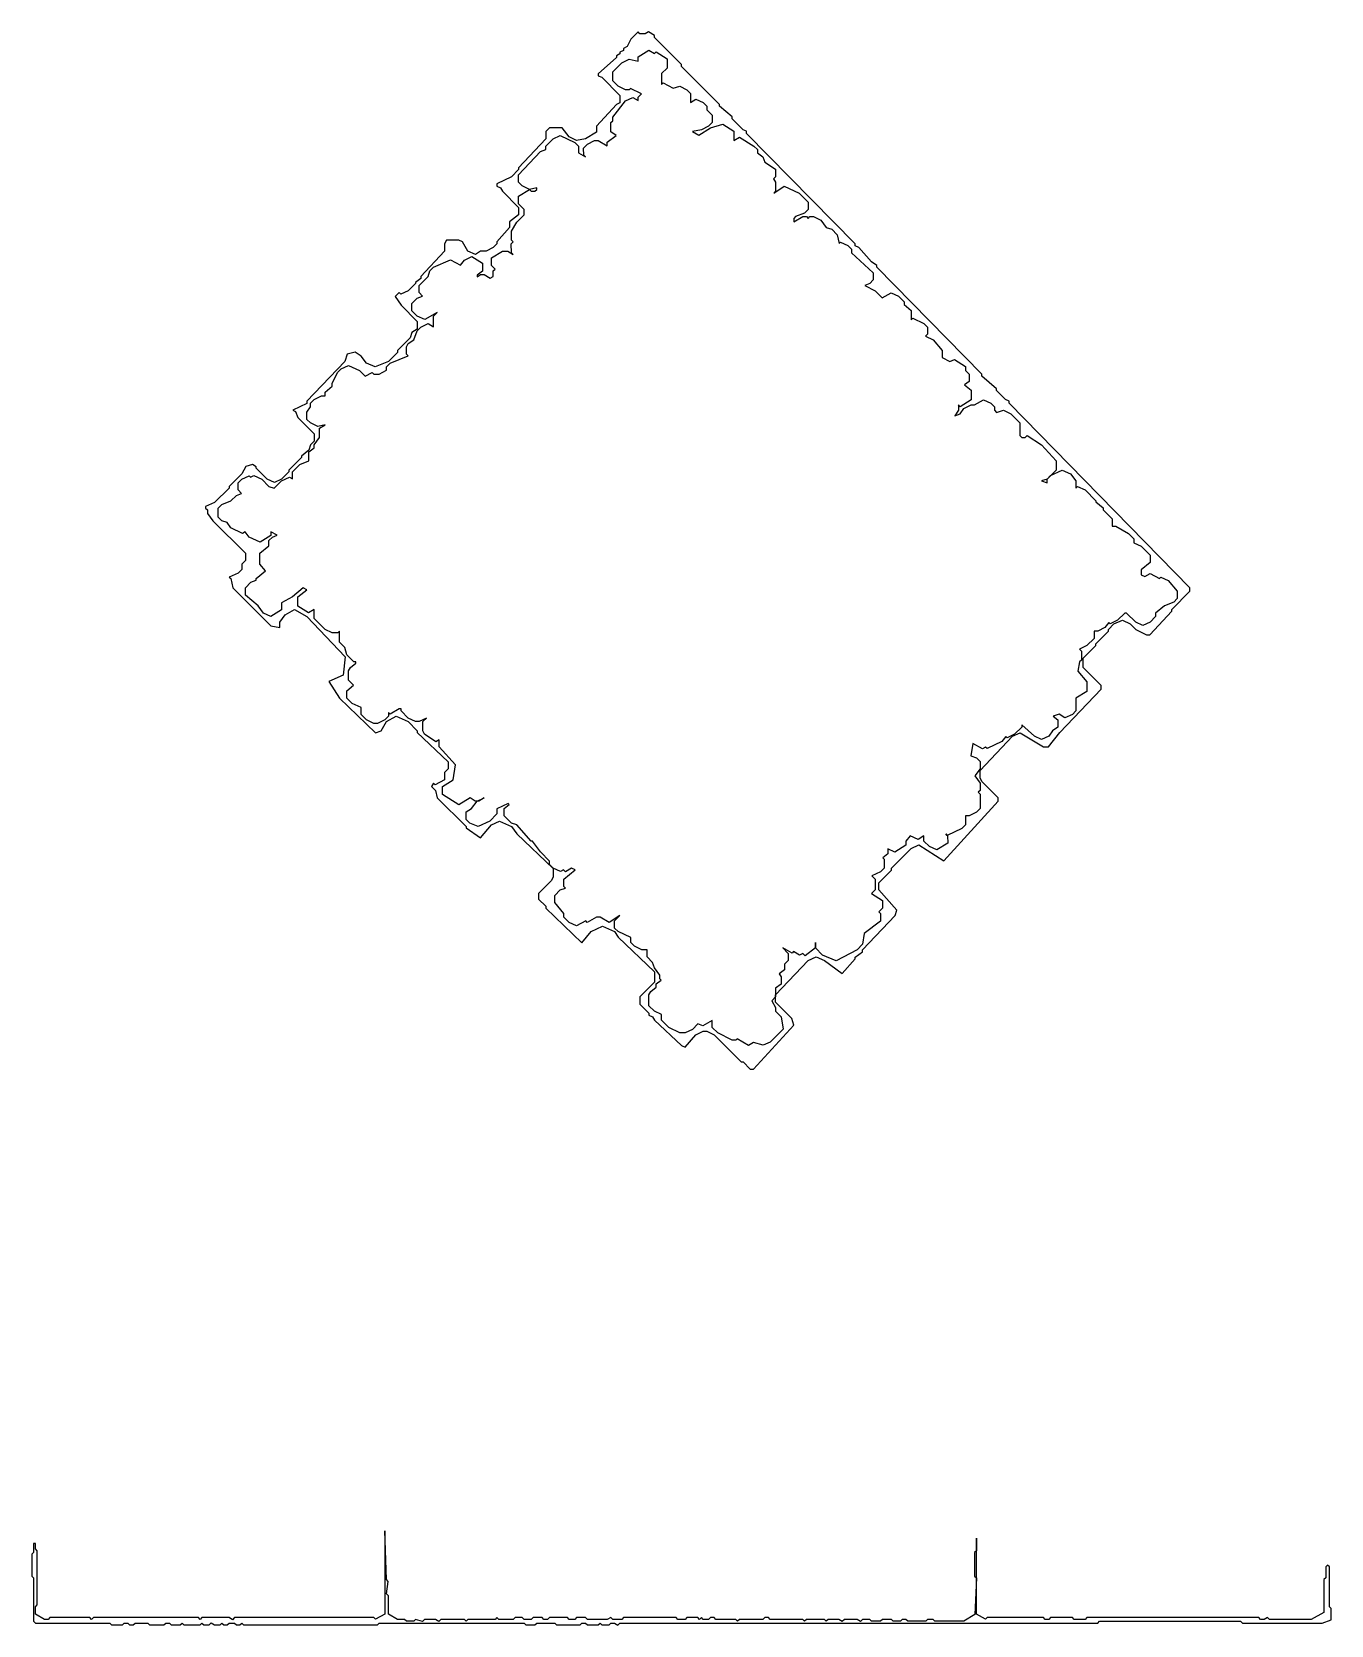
# Model space of a CAD drawing. Header units: millimetres. Extents: x 15 to 195, y 15 to 235.
import ezdxf

# ---------------------------------------------------------------- set-up
doc = ezdxf.new("R2010")
doc.units = ezdxf.units.MM
doc.layers.add('HOLES', color=1, linetype='CONTINUOUS')
doc.layers.add('OUTER', color=3, linetype='CONTINUOUS')

msp = doc.modelspace()

# ---------------------------------------------------------------- linework, layer by layer
at = {"layer": 'HOLES'}
msp.add_lwpolyline([(100.485585, 232.740672), (101.261271, 232.261271), (101.4998, 232.4998), (103, 231.562909), (103, 230.25), (102.25, 229.5), (102.25, 228), (102.480325, 228.230325), (103.834214, 227.484103), (104.75, 227.75), (105.75, 227.25), (106.25, 226.75), (106.25, 225.518237), (106.977307, 225.967738), (108, 225.5), (108.5, 225), (108.5, 224.5), (109.25, 223.75), (109.25, 222.75), (108.75, 222.25), (107.75, 221.75), (106.5, 221.5), (107.401874, 221.001628), (109, 222), (110.695838, 222.533499), (112.25, 221.562909), (112.25, 220.268237), (113.025436, 220.747483), (115, 219.5), (115.5, 219), (115.5, 218.581348), (116.25, 218), (116.5, 217.25), (118, 216.312909), (118, 215.25), (117.717131, 214.967131), (118, 214.5), (118, 213.25), (117.75, 213), (119.204348, 213.971164), (121.25, 213), (122.5, 211.75), (122.5, 210.75), (122, 210.25), (120.75, 209.75), (120.5, 209.5), (120.5, 209.03052), (121.75, 209.75), (122.25, 209.75), (122.5, 209.5), (122.75, 209.75), (123.25, 209.75), (124.25, 209.25), (125, 208.25), (125.75, 208), (126.5, 207.25), (126.782573, 206.032573), (126.970979, 206.220979), (128, 205.75), (128.5, 205.25), (128.5, 204.764207), (131.5, 201.999126), (131.5, 201), (131, 200.5), (130.323775, 200.250229), (131.75, 199.5), (132.730325, 198.519675), (133.98743, 199.212552), (135, 198.75), (135.75, 198), (135.75, 197.594797), (136.75, 196.767294), (136.75, 195.5), (136.96751, 195.71751), (138.5, 195), (139, 194.5), (139, 193.5), (138.720979, 193.220979), (139.75, 192.75), (141, 191.25), (141, 190.30612), (142.080108, 189.752852), (142.720492, 190.018107), (144.25, 189.062914), (144.25, 188.5), (144.75, 188), (144.75, 186.976681), (144.112081, 186.50205), (145, 185.767294), (145, 184.437086), (143.499803, 183.500197), (143.25, 183.75), (143.25, 183), (142.75, 182.25), (143.5, 182.5), (144, 183.25), (145, 183.75), (145.5, 183.75), (146.73743, 184.462552), (147.75, 184), (148.25, 183.5), (148.25, 183), (148.531442, 182.718558), (149.5, 183), (150.5, 182.5), (151.75, 181.25), (151.75, 179.5), (152, 179.25), (152.5, 179.25), (152.758552, 179.508552), (154.75, 178.25), (156.75, 176), (156.75, 174.75), (155.5, 173.5), (154.75, 173.25), (155.5, 173), (155.5, 173.5), (156, 174), (157.592028, 174.747646), (158.75, 174.25), (159.5, 173.25), (159.5, 172.25), (159.720979, 172.470979), (160.75, 172), (162.25, 170.5), (162.25, 170.344797), (163.25, 169.517294), (163.25, 169.25), (164.5, 168), (164.5, 167), (165, 167), (166.75, 166), (167.5, 165.25), (167.5, 164.706114), (168.5, 164.25), (169.75, 163), (169.75, 161.973671), (168.5, 160.975886), (168.5, 160.300468), (169.012694, 160.026082), (169.739495, 160.47527), (171.019675, 159.769675), (171.220979, 159.970979), (172.25, 159.5), (173.5, 158), (173.5, 157), (173, 156.5), (171.75, 156), (170.5, 154.975886), (170.5, 154.5), (169.75, 153.75), (168.75, 153.293886), (167.75, 153.75), (166.5, 155), (166.25, 155), (165.25, 154), (164.220979, 153.529021), (164.046636, 153.703364), (163.5, 153), (162.5, 152.5), (162, 152.5), (162, 151.5), (161, 150.5), (159.970979, 150.029021), (160.25, 149.75), (160.25, 148.5), (160, 148.25), (159.754663, 146.95211), (161, 145.5), (161, 144.187094), (159.5, 143.250328), (159.5, 141.5), (159, 141), (157.977307, 140.532262), (157.185414, 141.021679), (156.332048, 140.770289), (157, 140.273312), (157, 139.226688), (156.25, 138.75), (155.75, 138), (154.75, 137.543886), (153.75, 138), (152, 139.543595), (152, 139.25), (151, 138.25), (149.970979, 137.779021), (149.796636, 137.953364), (149.25, 137.25), (147.215531, 136.284469), (147.021415, 136.478585), (146.57455, 136.23943), (145.261052, 136.963389), (144.988689, 135.285015), (145.75, 135), (146.25, 134.5), (146.25, 133.5), (145.526902, 132.5), (146.25, 131.5), (146.25, 130.5), (146, 130.25), (146.25, 130), (146.25, 128), (145.75, 127.5), (144.75, 127), (144.25, 127), (144.25, 125.75), (143.75, 125.25), (141.715531, 124.284469), (141.5, 124.5), (141.75, 124.25), (141.792036, 123.213346), (140.288318, 122.274258), (139.25, 122.75), (138.5, 123.5), (138.5, 124.231763), (137.695834, 123.734761), (136.58278, 124.251943), (136, 123.5), (136, 122.937094), (134.450342, 121.969316), (133.5, 122.456114), (133.5, 121.726688), (132.796636, 121.203364), (133, 121), (133, 119.75), (132.5, 119.25), (131.277588, 118.722412), (131.75, 118.25), (131.75, 116.75), (131.249798, 116.249798), (132.75, 115.312906), (132.75, 114.25), (132.25, 113.75), (132.5, 113.5), (132.5, 112.463232), (130.25, 110.75), (130, 109.25), (129.25, 108.5), (126.379651, 106.982028), (124.5, 107.75), (123.5, 108.75), (123.5, 109.5), (123.5, 108.75), (122.085829, 107.664171), (121.771415, 107.978585), (121.309577, 107.731417), (120.488729, 108.238729), (120.269675, 108.019675), (119, 108.75), (119.75, 108), (119.75, 107), (119.25, 106.5), (119.25, 105.726683), (118.495045, 105.164973), (118.75, 104.75), (118.75, 103.726683), (118, 103.16866), (118, 102), (117.462889, 101.462889), (118, 100.5), (118, 100), (118.75, 99.25), (119.026902, 97.526902), (117.25, 95.75), (116.27071, 95.304495), (114.953815, 95.703219), (114.235591, 95.259332), (112.71128, 96.21128), (112.5, 96), (112, 96), (110, 97), (109.25, 97.75), (109.25, 98.71948), (107.936968, 97.995778), (107.271447, 98.271447), (106.5, 97.5), (105.5, 97), (104.75, 97), (103.25, 97.75), (102.25, 98.75), (102.25, 99.543886), (101.25, 100), (100.5, 100.75), (100.5, 102.25), (100.75, 102.75), (101.5, 103.33134), (101.5, 103.773317), (102.203361, 104.296639), (102, 104.5), (102, 105), (101.25, 106), (101, 106.75), (100.25, 107.5), (100.25, 108.5), (99.5, 108.5), (98.5, 109), (98, 109.5), (98, 110.204453), (96.25, 111), (95.75, 111.5), (95.75, 112.5), (96.5, 113.25), (95.025676, 112.266368), (93.75, 113), (93.25, 113), (91.980325, 112.269675), (91.769675, 112.480325), (90.51257, 111.787448), (89.5, 112.25), (88.75, 113), (88.75, 113.5), (87.5, 115), (87.5, 116), (88.25, 116.75), (88.978553, 117.021447), (88.75, 117.25), (88.75, 118.247069), (90.288405, 119.512322), (89.809577, 119.768583), (88.988729, 119.261271), (88.717126, 119.532874), (88.260512, 119.288502), (87.25, 119.75), (86.75, 120.25), (86.75, 120.75), (85.5, 122), (84.414418, 123.5), (84.243748, 123.5), (82.25, 125.75), (81.5, 126), (80.5, 127), (80.5, 128.023317), (81.203361, 128.546639), (81.03249, 128.71751), (79.5, 127.941789), (79.5, 127.25), (78.5, 126.25), (76.907972, 125.502354), (75.75, 126), (75.25, 126.5), (75.25, 127.523317), (76, 128), (76.75, 129), (77.75, 129.5), (77, 129), (76.5, 129), (75.785946, 129.459547), (74.239628, 128.493856), (72, 129.922198), (72, 131.062901), (73.475112, 131.984124), (73.759578, 134.030727), (71.5, 136.5), (71.5, 137.467124), (71.043805, 137.222976), (69.5, 138.25), (69.25, 138.75), (69.25, 140), (69.75, 140.5), (68.75, 140), (68.25, 140), (67.25, 140.5), (66.25, 141.5), (66.25, 141.75), (66, 141.75), (64.730325, 141.019675), (64.5, 141.25), (64.5, 140.75), (64, 140.25), (63, 139.75), (62.5, 139.75), (61.5, 140.25), (60.75, 141), (60.75, 141.959593), (59.5, 142.5), (58.75, 143.25), (58.75, 144.267291), (59.698129, 145.051871), (59, 145.75), (59, 147), (59.25, 147.5), (60, 148.081338), (60, 148.25), (59.75, 148.25), (58.75, 149.25), (58.5, 150.25), (57.75, 151), (57.75, 152.5), (57.5, 152.25), (56.75, 152.25), (55.75, 152.75), (54.25, 154.25), (54.25, 155.481763), (53.485589, 155.009331), (52, 155.937096), (52, 157.262015), (53.22078, 158.215171), (52.723626, 158.481239), (51.25, 157.25), (49.75, 156.42199), (49.75, 155.437096), (48.288316, 154.524259), (47.25, 155), (46.5, 156), (44.75, 157.491236), (44.75, 158.5), (45.5, 159.25), (46.25, 159.53033), (46.25, 159.776329), (47.545071, 160.810091), (46.75, 161.75), (46.75, 163.276329), (48, 164.274114), (48, 165), (48.5, 165.5), (49.156687, 165.741678), (48.25, 166.206114), (48.25, 165.687096), (46.792988, 164.777177), (45.25, 165.5), (44.70932, 166.195353), (44.345456, 166.000619), (42.75, 166.75), (42.25, 167.5), (41.5, 167.75), (41, 168.25), (41, 169.5), (41.5, 170), (42.75, 170.5), (43.5, 171.25), (44.228553, 171.521447), (43.75, 172), (43.75, 173), (44.25, 173.5), (45.279021, 173.970979), (45.47859, 173.77141), (45.909925, 174.002253), (47, 173.5), (48, 172.5), (48.728553, 172.228553), (49.75, 173.25), (50.840075, 173.752253), (51.25, 173.532868), (51.25, 174.5), (52.25, 175.5), (53.5, 176.040407), (53.5, 177.273322), (54.25, 177.831345), (54.25, 178.25), (55, 179.25), (55, 180.523322), (55.75, 181), (54.75, 180.75), (53.75, 181.25), (53.25, 181.75), (53.25, 182.75), (53.75, 183.5), (53.75, 184), (54.25, 184.5), (55.25, 185), (55.75, 185), (55.75, 185.517291), (56.75, 186.344794), (56.75, 186.75), (57.5, 188.25), (58, 188.75), (58.995041, 189.203574), (60.5, 188.5), (61.287111, 187.712889), (62.279021, 188.220979), (62.5, 188), (63.25, 188), (64.25, 188.55612), (64.25, 189), (64.75, 189.5), (67.231817, 190.518183), (67, 190.75), (67, 191.75), (67.25, 192.25), (68, 192.75), (68.5, 194), (69, 194.5), (70.022693, 194.967738), (70.75, 194.518237), (70.75, 196), (71.25, 196.5), (69.525756, 195.530693), (68.5, 196), (67.75, 196.75), (67.75, 197.75), (68.5, 198.5), (69.228553, 198.771447), (68.75, 199.25), (68.75, 200.25), (70, 201.5), (70.25, 202.25), (70.75, 202.75), (73.084641, 203.765367), (74.467356, 203.06546), (75, 203.75), (76.038321, 204.225743), (77.5, 203.312909), (77.5, 202.226675), (76.75, 201.668652), (76.75, 201.44954), (77.25, 201.75), (77.75, 201.75), (78.55957, 201.231421), (79, 201.467132), (79, 202.25), (79.25, 202.5), (78.75, 203), (78.75, 204.062909), (80.25, 205), (81, 205), (81.75, 204.5), (81.5, 204.75), (81.47183, 205.97183), (81.75, 206.25), (81.5, 206.5), (81.5, 207.75), (82.25, 209), (83.25, 210), (83.25, 210.75), (82.5, 211.5), (82.5, 212.562909), (84.0002, 213.4998), (84.25, 213.25), (84.75, 213.25), (85, 213.5), (85, 213.75), (84, 213.5), (83, 214), (82.5, 214.5), (82.5, 215.5), (85.5, 218.75), (86.25, 219.03033), (86.25, 219.5), (87.25, 220.5), (88.242179, 220.952108), (90.25, 220), (90.75, 219.5), (90.75, 218.55612), (91.75, 218), (91.5, 218.25), (91.46659, 219.21659), (92, 219.75), (93, 220.25), (93.5, 220.25), (94.75, 219.53052), (94.75, 220.012015), (95.95453, 220.952483), (95.25, 221.476675), (95.25, 222.75), (95.5, 223), (95.5, 223.5), (97.25, 225.75), (98.272693, 226.217738), (99, 225.768237), (99, 226.25), (99.461352, 226.711352), (97.96751, 227.46751), (97.75, 227.25), (97.25, 227.25), (96.25, 227.75), (95.5, 228.5), (95.5, 229.75), (96.75, 231), (97.75, 231.5), (99, 231.227458), (99, 231.812909)], close=True, dxfattribs=at)
at = {"layer": 'OUTER'}
for points in [[(99, 235.25), (98, 234.25), (97.5, 233.25), (97, 232.949536), (97, 232.717132), (96.5, 232.44954), (96.5, 232.217132), (96, 231.94954), (96, 231.73091), (93.5, 229.481501), (93.5, 229.217132), (94, 229), (96.5, 226.5), (96.5, 225.467132), (96, 225.25), (93.25, 222.25), (93.25, 221.437091), (91.75, 220.5), (90.5, 220.25), (89.5, 220.75), (88.526329, 222), (86.75, 222), (86.25, 221.5), (86.25, 220.5), (82.5, 216.5), (82.5, 216.25), (81.5, 215.25), (79.5, 214.301832), (79.5, 213.967132), (80, 213.75), (80.25, 213.25), (82.5, 211), (82.5, 209.987985), (81.25, 209.012015), (81.25, 208.25), (79.5, 206.25), (79.5, 206), (79, 205.5), (78, 205), (77.25, 205), (76.522693, 204.532262), (75.5, 205), (74.75, 206.25), (74.25, 206.5), (72.55046, 206.5), (72.25, 206), (72.25, 205), (69, 201.5), (69, 201.226675), (68.25, 200.668652), (68.25, 200.5), (67.25, 199.5), (66.220979, 199.029021), (66, 199.25), (65.456139, 198.706139), (66.25, 197.5), (68.5, 195.25), (68.5, 194.226675), (67.75, 193.75), (67.5, 193), (65.75, 191.25), (65.75, 191), (64.5, 189.75), (62.662989, 189.000023), (61.5, 189.5), (60.75, 190.5), (59.930802, 191.024529), (58.798303, 190.775791), (58.5, 189.75), (53.25, 184.25), (53.25, 183.927013), (51.284733, 183.031872), (51.693539, 182.813085), (52, 182), (54.25, 179.75), (54.25, 178.75), (53.75, 178.25), (53.5, 177.5), (52.5, 176.655206), (52.5, 176.5), (50.75, 174.75), (50.75, 174.5), (49.75, 173.5), (48.75, 173.043886), (47.75, 173.5), (46.25, 175), (46.25, 175.19954), (45.75, 175.5), (44.791397, 175.22149), (44.25, 174.25), (42.5, 172.5), (42.5, 172.25), (40.5, 170.25), (39.25, 169.709593), (39.25, 169.5), (39.5, 169.25), (39.5, 168.75), (40.25, 167.75), (44.75, 163.25), (44.75, 162.25), (44.25, 161.75), (44.25, 161), (43.75, 160.5), (42.527588, 159.972412), (42.75, 159.75), (43, 158.5), (48.25, 153.25), (49.5, 153.015182), (49.5, 153.75), (50.25, 154.75), (51.513164, 155.476736), (53.25, 154.5), (58.514908, 148.968315), (58.236648, 146.420932), (56.266693, 145.523655), (57.75, 143.25), (62.732818, 138.462553), (63.5, 138.75), (64.25, 140), (65.573722, 140.760114), (67.25, 140), (68.5, 138.75), (68.5, 138.483644), (72.75, 134.452103), (72.75, 133.5), (72.25, 133), (72.25, 131.96948), (70.980325, 131.269675), (70.72859, 131.52141), (70.467131, 131.032869), (71, 130.5), (71.25, 129.5), (75.25, 125.5), (75.25, 125.339678), (77.221049, 123.955479), (78.75, 125.75), (79.840076, 126.252254), (81.5, 125.5), (82.25, 124.5), (87.25, 119.705426), (87.25, 118.5), (87, 118), (85.25, 116.25), (85.25, 115.5), (86.25, 114.5), (86.25, 114.233562), (91.242505, 109.462589), (92.5, 111), (94.095746, 111.749529), (95.75, 111), (96.25, 110.25), (101.25, 105.455426), (101.25, 104), (99.25, 102), (99.25, 101), (100.5, 99.75), (100.5, 99.467124), (101, 99.25), (101.25, 98.75), (105, 95.25), (105.525192, 95.019393), (107, 96.75), (108, 97.25), (108.5, 97.25), (109.5, 96.75), (113.25, 93), (113.5, 93), (114.5, 92), (114.949668, 92), (120.523671, 98.057824), (120.25, 99), (118, 101.25), (118, 102.25), (122.5, 107), (123.586288, 107.500313), (124.75, 107), (127.186832, 105.234509), (129, 107.25), (129, 107.493146), (130, 108.223098), (130, 108.5), (134.5, 113.25), (134.764776, 113.962449), (132.25, 116.75), (132.25, 117.75), (134, 119.5), (134, 119.75), (136.75, 122.5), (137.791793, 122.977522), (141.242617, 120.765372), (148.75, 129), (148.75, 129.5), (146.5, 131.75), (146.25, 132.25), (146.25, 133.25), (150.75, 138), (151.784117, 138.473589), (155, 136.5), (155.723619, 136.5), (157.25, 138.5), (163, 144.5), (163, 145), (160.5, 147.5), (160.5, 148.75), (162.25, 150.5), (162.25, 150.75), (164, 152.5), (164, 152.75), (164.75, 153.5), (165.913712, 154.000313), (167, 153.5), (167.75, 152.75), (169.25, 152), (169.700106, 152), (172.75, 155.25), (172.75, 155.5), (175.25, 158), (175.25, 158.5), (150.25, 184), (150.25, 184.282868), (149.75, 184.5), (148.5, 185.75), (148.5, 185.975365), (146.5, 187.728312), (146.5, 188), (132, 202.75), (132, 203.023319), (131.25, 203.5), (129.5, 205.5), (129, 205.717132), (129, 206), (114, 221.25), (114, 221.532868), (113.5, 221.75), (112, 223.25), (112, 223.521515), (110.25, 225.015114), (110.25, 225.25), (105, 230.5), (105, 230.75), (101.25, 234.5), (101.25, 234.768237), (100.440427, 235.268581), (100, 235), (99.25, 235)], [(15.25, 25), (15.25, 22), (15.5, 21.75), (15.5, 15.75), (15.75, 15.5), (26, 15.5), (26.25, 15.25), (27.75, 15.25), (28, 15.5), (28.5, 15.5), (28.75, 15.25), (29.25, 15.25), (29.5, 15.5), (31.25, 15.5), (31.5, 15.25), (33.5, 15.25), (33.75, 15.5), (34.25, 15.5), (34.5, 15.25), (35.75, 15.25), (36, 15.5), (36.25, 15.25), (38.5, 15.25), (38.75, 15.5), (39, 15.25), (39.75, 15.25), (40.032864, 15.532864), (40.5, 15.25), (41.25, 15.25), (41.5, 15.5), (41.75, 15.25), (42.25, 15.25), (42.5, 15.5), (43.25, 15.5), (43.5, 15.25), (44, 15.25), (44.25, 15.5), (44.5, 15.25), (63, 15.25), (63.25, 15.5), (83.25, 15.5), (83.5, 15.25), (84.75, 15.25), (85, 15.5), (87.5, 15.5), (87.75, 15.25), (91, 15.25), (91.25, 15.5), (91.75, 15.5), (92, 15.25), (93.5, 15.25), (93.75, 15.5), (94, 15.25), (95, 15.25), (95.25, 15.5), (95.75, 15.5), (96.217136, 15.217136), (96.5, 15.5), (162.5, 15.5), (162.75, 15.75), (182.25, 15.75), (182.5, 15.5), (193.5, 15.5), (194.75, 15.939235), (194.75, 17.5), (194.5, 17.75), (194.5, 23.25), (194.25, 23.5), (194, 23.25), (194, 21.75), (193.75, 21.5), (193.75, 16.96244), (192, 16), (186.25, 16), (185.967136, 16.282864), (185.5, 16), (185, 16), (184.75, 16.25), (161, 16.25), (160.75, 16), (159.25, 16), (159, 16.25), (156, 16.25), (155.75, 16), (155.25, 16), (155, 16.25), (147.25, 16.25), (147.019675, 16.019675), (145.75, 16.719481), (145.75, 27.25), (145.75, 25.5), (145.5, 25.25), (145.5, 22), (145.763778, 21.736222), (145.501762, 16.688179), (144, 15.75), (140, 15.75), (139.75, 16), (139, 16), (138.75, 15.75), (136.25, 15.75), (136, 16), (135.5, 16), (135.25, 15.75), (134.25, 15.75), (134, 16), (132.75, 16), (132.5, 15.75), (131.25, 15.75), (131, 16), (130, 16), (129.717136, 15.717136), (129.25, 16), (127.5, 16), (127.217136, 15.717136), (126.75, 16), (125.25, 16), (125, 15.75), (124.75, 16), (122.25, 16), (122, 15.75), (121.75, 16), (117.25, 16), (117, 16.25), (116.5, 16.25), (116.25, 16), (113, 16), (112.75, 15.75), (112.5, 16), (109.75, 16), (109.5, 16.25), (109, 16.25), (108.75, 16), (108, 16), (107.75, 16.25), (107.5, 16), (107.25, 16.25), (105.75, 16.25), (105.5, 16), (104.5, 16), (104.25, 16.25), (97, 16.25), (96.75, 16), (95.5, 16), (95.217136, 16.282864), (94.75, 16), (92, 16), (91.75, 16.25), (90.5, 16.25), (90.25, 16), (89.5, 16), (89.25, 16.25), (86.75, 16.25), (86.5, 16), (86, 16), (85.75, 16.25), (84.5, 16.25), (84.25, 16), (83.25, 16), (83, 16.25), (82, 16.25), (81.75, 16), (79.75, 16), (79.5, 16.25), (79.25, 16), (75.5, 16), (75.25, 15.75), (75, 16), (71.75, 16), (71.467136, 15.717136), (71, 16), (69.5, 16), (69.218558, 15.718558), (68.252998, 16.002998), (68, 15.75), (67, 15.75), (66.75, 16), (65.75, 16), (64.5, 16.71948), (64.5, 19.25), (64.223098, 19.526902), (64.493146, 21.256854), (64.25, 21.5), (64, 28.25), (64, 16.71948), (62.730325, 16.019675), (62.5, 16.25), (43.25, 16.25), (42.967136, 15.967136), (42.5, 16.25), (38.75, 16.25), (38.5, 16), (38.25, 16.25), (23.75, 16.25), (23.5, 16), (23.25, 16.25), (17.75, 16.25), (17.5, 16), (17, 16), (15.75, 16.71948), (15.75, 17.75), (16, 18), (16, 25.5), (15.75, 25.75), (15.75, 26.5), (15.5, 26.5), (15.5, 25.25)]]:
    msp.add_lwpolyline(points, close=True, dxfattribs=at)

doc.saveas('drawing.dxf')
